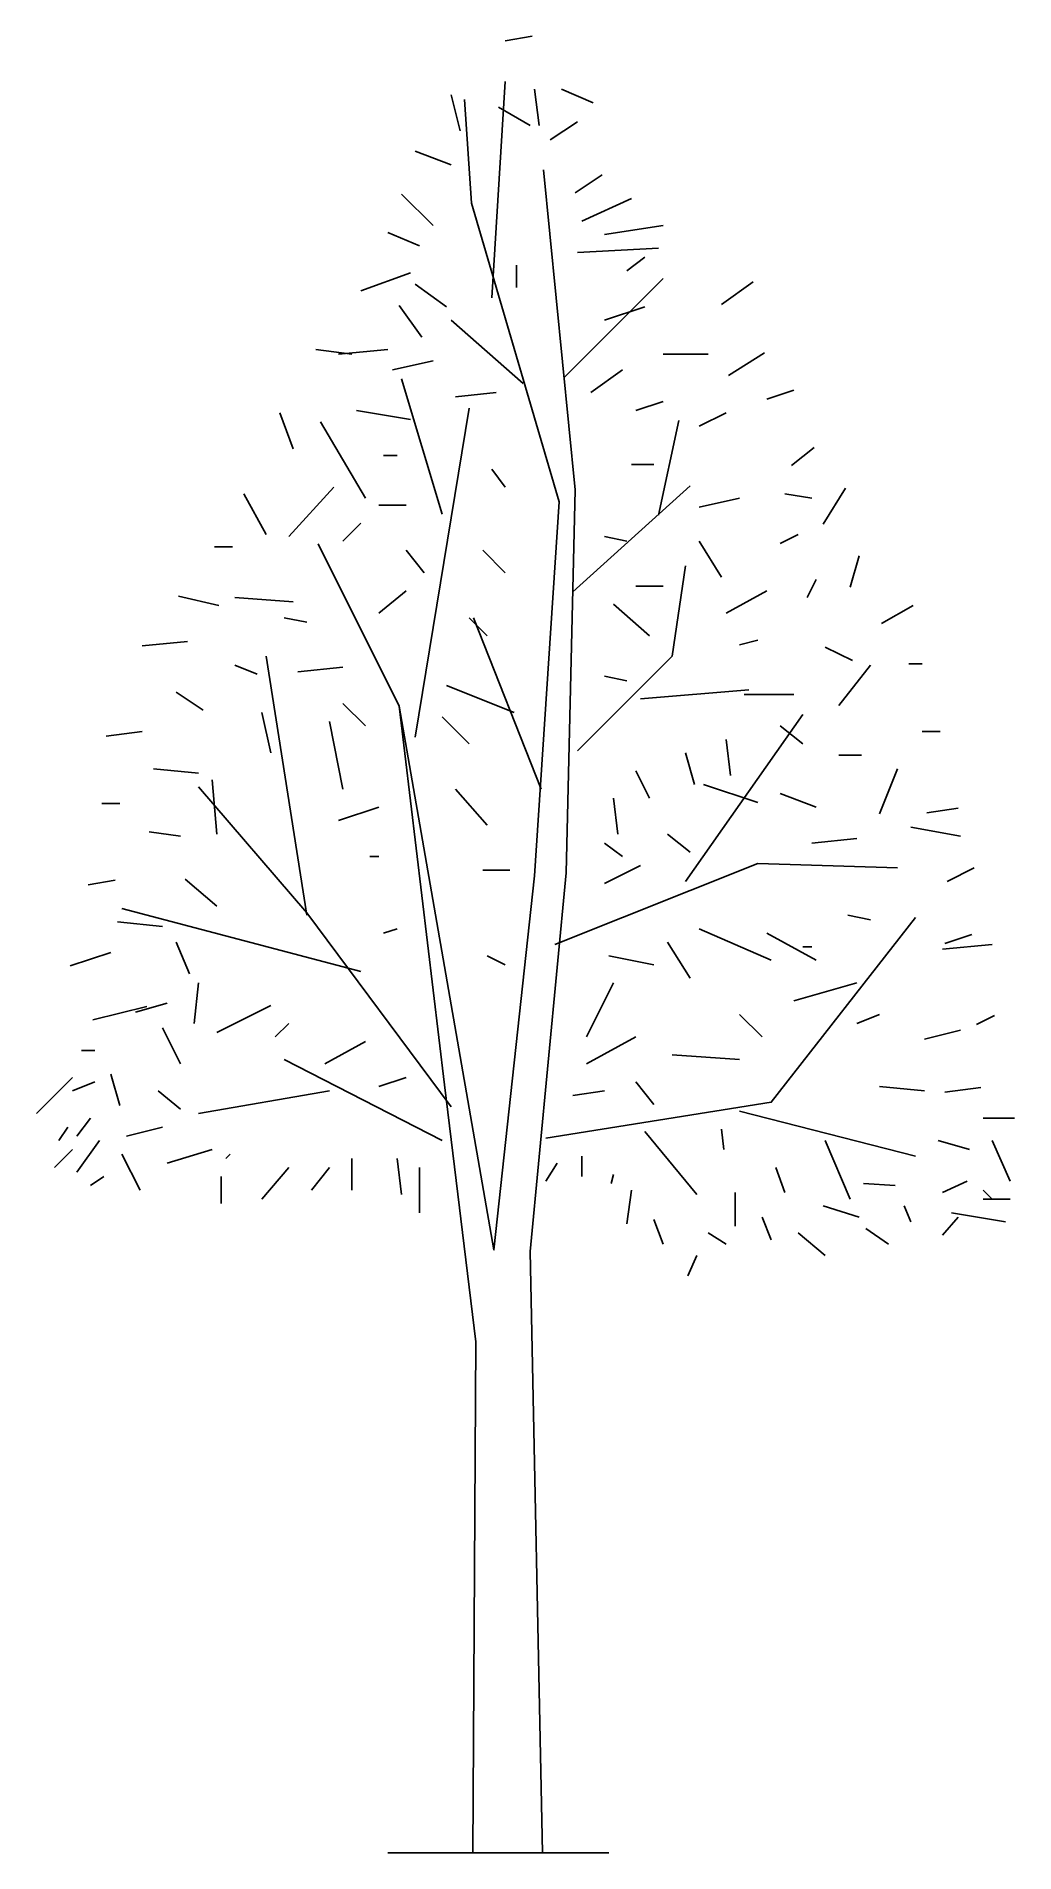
# Model space of a CAD drawing. Extents: x 5195 to 7886, y 188 to 5185.
import ezdxf

# ---------------------------------------------------------------- set-up
doc = ezdxf.new("R2010")
doc.units = 0
doc.header["$MEASUREMENT"] = 0
doc.layers.get('0').update_dxf_attribs({"linetype": 'CONTINUOUS'})

msp = doc.modelspace()

# ---------------------------------------------------------------- linework, layer by layer
at = {"color": 7, "linetype": 'Continuous'}
for p, q in [((6484.749359, 5172.268578), (6559.134401, 5184.666085)), ((6447.556838, 4465.610675), (6484.749359, 5060.691014)), ((6360.774288, 4924.318436), (6335.979274, 5023.498493)), ((6577.728428, 4939.81591), (6565.330921, 5038.995966)), ((6639.715963, 5038.995966), (6726.498513, 5001.803445)), ((6466.150864, 4989.405938), (6552.933414, 4939.81591)), ((6608.724429, 4899.523422), (6683.109472, 4949.113451)), ((6236.798487, 4868.529534), (6335.978544, 4831.337012)), ((6751.293527, 4803.443332), (6676.908484, 4753.853304)), ((6286.389246, 4663.970788), (6199.606696, 4750.753337)), ((6695.506979, 4676.368295), (6831.879557, 4738.35583)), ((6757.494514, 4639.175774), (6918.662106, 4663.970788)), ((6162.413445, 4645.374406), (6249.195994, 4608.181885)), ((6906.264599, 4601.983253), (6683.109472, 4589.585746)), ((6515.740893, 4555.493191), (6515.740893, 4493.505655)), ((6819.48205, 4539.995717), (6869.072078, 4577.188239)), ((6088.028402, 4484.206815), (6224.40098, 4533.796843)), ((6323.581767, 4440.815661), (6236.799217, 4502.803196)), ((6645.916318, 4245.554851), (6918.661477, 4518.30001)), ((7079.828968, 4447.014293), (7166.611517, 4509.001829)), ((6193.405709, 4443.915627), (6255.393244, 4357.133077)), ((6534.339387, 4230.058041), (6335.979274, 4403.62314)), ((6757.494514, 4403.62314), (6869.072078, 4440.815661)), ((5964.053332, 4323.039223), (6063.233388, 4310.641716)), ((6026.040867, 4310.641716), (6162.413445, 4323.039223)), ((6918.661376, 4310.641716), (7042.636447, 4310.641716)), ((7098.425374, 4251.753956), (7197.605431, 4313.741492)), ((6174.811682, 4267.250562), (6286.389246, 4292.045576)), ((6720.301993, 4205.263026), (6807.084543, 4267.250562)), ((6311.184468, 3870.530236), (6199.606904, 4242.455448)), ((6348.376781, 4192.865519), (6459.954345, 4205.263026)), ((7203.804038, 4186.666645), (7278.189081, 4211.461659)), ((5864.873275, 4149.474124), (5902.065796, 4050.294067)), ((6224.40171, 4130.877984), (6075.631626, 4155.672998)), ((6236.799898, 3256.853473), (6385.569983, 4161.871489)), ((6844.277064, 4155.672998), (6918.662106, 4180.468012)), ((7017.841432, 4112.281603), (7092.226475, 4149.474124)), ((5976.450839, 4124.67911), (6100.425909, 3913.921489)), ((6906.26397, 3867.430881), (6962.052753, 4127.778533)), ((7271.990473, 4003.803815), (7333.978008, 4053.393843)), ((6187.209189, 4031.697928), (6150.016668, 4031.697928)), ((6831.879557, 4006.902913), (6893.867092, 4006.902913)), ((6447.556838, 3994.505406), (6484.749359, 3944.915378)), ((6670.711333, 3656.673258), (6993.046521, 3948.014678)), ((5765.693219, 3926.318996), (5827.680754, 3814.741433)), ((5889.66902, 3808.5428), (6013.64409, 3944.915378)), ((7017.841432, 3889.126475), (7129.418996, 3913.921489)), ((7253.394067, 3926.318996), (7327.779109, 3913.921489)), ((7358.773023, 3842.636223), (7420.760558, 3941.81628)), ((6212.004203, 3895.32535), (6137.619161, 3895.32535)), ((6038.439104, 3796.145293), (6088.029133, 3845.735322)), ((6757.494514, 3808.5428), (6819.48205, 3796.145293)), ((7240.99656, 3789.946419), (7290.586588, 3814.741433)), ((5685.109568, 3780.648688), (5734.699597, 3780.648688)), ((6261.594232, 3709.362744), (6212.004203, 3771.350279)), ((6422.761823, 3771.350279), (6484.749359, 3709.362744)), ((7017.842163, 3796.145293), (7079.829698, 3696.965237)), ((7433.158065, 3669.071124), (7457.953079, 3755.853674)), ((6137.619161, 3597.78518), (6212.004203, 3659.772716)), ((6844.277064, 3672.170223), (6918.662106, 3672.170223)), ((7092.227205, 3597.78518), (7203.804769, 3659.772716)), ((7315.381602, 3641.176334), (7340.176616, 3690.766362)), ((5585.929512, 3644.27611), (5697.507076, 3619.481096)), ((5740.898204, 3641.176334), (5902.065796, 3628.778827)), ((6782.289528, 3622.580194), (6881.469585, 3535.797645)), ((7519.940614, 3569.891068), (7606.723164, 3619.481096)), ((5939.259048, 3572.990166), (5877.271512, 3585.387673)), ((6385.569302, 3585.387673), (6435.15933, 3535.797645)), ((6583.929415, 3114.282405), (6397.966809, 3585.387673)), ((5486.749455, 3507.903532), (5610.724526, 3520.301039)), ((7129.419726, 3511.002631), (7179.009755, 3523.400138)), ((7364.97163, 3504.803756), (7439.356673, 3467.611235)), ((5740.898204, 3455.213728), (5802.88574, 3430.418714)), ((5939.259256, 2767.152107), (5827.680754, 3480.008742)), ((6038.439104, 3449.015095), (5914.464034, 3436.617588)), ((7402.164151, 3343.636164), (7488.946701, 3455.213728)), ((7594.325657, 3458.313504), (7631.518178, 3458.313504)), ((6509.544373, 3325.040025), (6323.581767, 3399.425067)), ((6757.494514, 3424.220081), (6819.48205, 3411.822574)), ((5579.730613, 3380.828686), (5654.115655, 3331.238657)), ((6100.42664, 3287.847504), (6038.439104, 3349.835039)), ((6856.674779, 3362.232446), (7154.214948, 3387.02746)), ((7141.817233, 3374.630053), (7278.189811, 3374.630053)), ((5840.078991, 3213.462461), (5815.283977, 3325.040025)), ((6001.246583, 3300.245011), (6038.439104, 3114.282405)), ((6311.18426, 3312.642518), (6385.569302, 3238.257475)), ((6980.650322, 2860.133247), (7302.984095, 3318.84115)), ((5387.569399, 3259.953391), (5486.749455, 3272.350898)), ((7092.227205, 3250.654982), (7104.624712, 3151.474926)), ((7240.99729, 3287.847504), (7302.984825, 3238.257475)), ((7631.518178, 3272.350898), (7681.108206, 3272.350898)), ((6980.649641, 3213.462461), (7005.444656, 3126.679912)), ((7402.164151, 3207.263587), (7464.151687, 3207.263587)), ((5517.743077, 3170.071065), (5641.718148, 3157.673558)), ((6844.277064, 3163.872433), (6881.469585, 3089.48739)), ((7513.741715, 3046.095995), (7563.331743, 3170.071065)), ((5691.308906, 2990.307334), (5678.911399, 3139.077419)), ((6348.376781, 3114.282405), (6435.15933, 3015.102348)), ((7030.23967, 3126.679912), (7179.009755, 3077.089883)), ((7240.99729, 3101.884897), (7340.177346, 3064.692376)), ((5375.171892, 3073.990785), (5424.76192, 3073.990785)), ((6026.041597, 3027.499855), (6137.619161, 3064.692376)), ((6782.289528, 3089.48739), (6794.687035, 2990.307334)), ((7643.915685, 3049.195771), (7730.698235, 3061.593278)), ((7600.524265, 3008.903474), (7736.896842, 2984.108459)), ((5505.34557, 2996.505966), (5592.12812, 2984.108459)), ((6757.494514, 2965.51232), (6807.084543, 2928.319799)), ((6931.059613, 2990.307334), (6993.047149, 2940.717306)), ((7327.779839, 2965.51232), (7451.75491, 2977.909827)), ((6112.824147, 2928.319799), (6137.619161, 2928.319799)), ((6757.494514, 2853.934756), (6856.674571, 2903.524784)), ((5337.979371, 2850.835658), (5412.364413, 2863.233165)), ((5691.308906, 2791.947221), (5604.526357, 2866.332263)), ((6422.761823, 2891.127277), (6497.146866, 2891.127277)), ((7699.704321, 2860.133389), (7774.089364, 2897.32591)), ((5418.563021, 2748.555825), (5542.538091, 2736.158318)), ((6088.029813, 2612.183105), (5430.960528, 2785.748346)), ((7426.959896, 2767.152207), (7488.947431, 2754.7547)), ((6150.016668, 2717.562178), (6187.209189, 2729.959685)), ((7216.202276, 2643.177136), (7017.842163, 2729.959685)), ((7340.177346, 2643.177136), (7203.804769, 2717.562178)), ((7693.505713, 2689.668066), (7767.890756, 2714.46308)), ((5288.389342, 2627.68053), (5399.966906, 2664.873052)), ((5616.923864, 2605.984615), (5579.731343, 2692.767164)), ((6435.15933, 2655.574643), (6484.749359, 2630.779629)), ((6893.867092, 2630.779629), (6769.892021, 2655.574643)), ((6993.047149, 2593.587108), (6931.059613, 2692.767164)), ((7302.984825, 2680.369657), (7327.779839, 2680.369657)), ((7687.306814, 2674.170783), (7823.679392, 2686.56829)), ((5629.321371, 2469.612037), (5641.718878, 2581.189601)), ((6782.289528, 2581.189601), (6707.904486, 2432.419516)), ((7278.189811, 2531.599572), (7451.75491, 2581.189601)), ((5350.376878, 2478.910446), (5499.146962, 2516.102967)), ((5468.153049, 2500.605684), (5554.935598, 2525.400698)), ((5691.308906, 2444.817023), (5840.078991, 2519.202065)), ((5592.12885, 2358.034473), (5542.538822, 2457.21453)), ((5852.476498, 2432.419516), (5889.66902, 2469.612037)), ((7129.419726, 2494.407051), (7191.407262, 2432.419516)), ((7451.75491, 2469.612037), (7513.742445, 2494.407051)), ((7637.716786, 2426.220641), (7736.896842, 2451.015655)), ((7780.288263, 2466.512939), (7829.878291, 2491.307953)), ((5988.849076, 2358.034473), (6100.42664, 2420.022009)), ((6844.277064, 2432.419516), (6707.904486, 2358.034473)), ((5319.378904, 2395.22766), (5356.571425, 2395.22766)), ((6311.184468, 2147.276753), (5877.27172, 2370.43188)), ((6943.45712, 2382.829488), (7129.419726, 2370.431981)), ((5294.58389, 2320.842617), (5195.403833, 2221.662561)), ((5356.572188, 2308.444812), (5294.584653, 2283.649798)), ((5399.966906, 2330.140361), (5424.76192, 2243.357811)), ((6137.619161, 2296.046938), (6212.004203, 2320.841952)), ((6844.277064, 2308.444445), (6893.867092, 2246.45691)), ((5592.12885, 2234.059403), (5530.141315, 2283.649431)), ((6001.246791, 2283.649331), (5641.719086, 2221.661796)), ((6670.711965, 2271.251924), (6757.494514, 2283.649431)), ((7513.742445, 2296.046938), (7637.717516, 2283.649431)), ((7693.505713, 2280.550333), (7792.68577, 2292.94784)), ((5344.174681, 2209.264755), (5306.98216, 2159.674727)), ((7129.420407, 2227.860386), (7612.923183, 2103.885316)), ((7798.88108, 2209.264755), (7885.66363, 2209.264755)), ((5282.186383, 2184.470039), (5257.391369, 2147.277518)), ((5542.538822, 2184.469374), (5443.358765, 2159.67436)), ((6869.06977, 2172.07246), (7011.641102, 1998.507361)), ((7079.827391, 2178.271213), (7086.026144, 2122.482431)), ((5294.58389, 2122.482504), (5244.993861, 2072.892476)), ((5368.969695, 2147.27722), (5306.98216, 2060.494671)), ((5430.95723, 2110.084699), (5480.547259, 2010.904642)), ((5678.911399, 2122.481839), (5554.936329, 2085.289318)), ((5728.501428, 2110.084332), (5716.103921, 2097.686825)), ((6695.504672, 2103.886171), (6695.504672, 2048.097389)), ((7364.970053, 2147.277446), (7433.156342, 1986.109854)), ((7674.910037, 2147.276853), (7761.692587, 2122.481839)), ((7823.676094, 2147.27722), (7873.266123, 2035.699657)), ((5889.66902, 2072.891811), (5815.283977, 1986.109261)), ((6001.246583, 2072.891811), (5951.656555, 2010.904276)), ((6063.234118, 2097.686825), (6063.234118, 2010.904276)), ((6187.209189, 2097.686825), (6199.606696, 1998.506768)), ((6249.196724, 2072.891811), (6249.196724, 1948.91674)), ((6627.318383, 2085.28991), (6596.324615, 2035.699882)), ((6782.287221, 2054.296143), (6776.088467, 2029.501128)), ((7228.597475, 2072.892403), (7253.39249, 2004.706114)), ((5381.366439, 2048.097462), (5344.173918, 2023.302448)), ((5703.701623, 2048.097462), (5703.701623, 1973.712419)), ((6831.877249, 2010.904868), (6819.479742, 1917.923565)), ((7117.019912, 2004.706114), (7117.019912, 1911.724811)), ((7470.348863, 2029.501128), (7557.131413, 2023.302375)), ((7687.305237, 2004.706114), (7755.491526, 2035.699882)), ((7798.880317, 2010.90494), (7823.675331, 1986.109926)), ((7358.7713, 1967.513593), (7457.951356, 1936.519825)), ((7581.925203, 1967.513613), (7600.521463, 1924.122339)), ((7712.097768, 1948.917405), (7860.867853, 1924.122391)), ((7798.88108, 1986.109628), (7873.266123, 1986.109628)), ((6893.864785, 1930.321072), (6918.659799, 1862.134783)), ((7191.40373, 1936.519846), (7216.198744, 1874.53231)), ((7476.546393, 1905.526078), (7538.533928, 1862.134803)), ((7687.305237, 1886.929797), (7730.696512, 1936.519825)), ((7042.633645, 1893.128571), (7092.223674, 1862.134803)), ((7290.585011, 1893.128551), (7364.970053, 1831.141015)), ((7011.641102, 1831.141015), (6986.846088, 1775.352234)), ((6162.408444, 188.470988), (6769.88629, 188.470988))]:
    msp.add_line(p, q, dxfattribs=at)
at = {"color": 7, "linetype": 'Continuous', "flags": 128}
for points in [[(6193.409104, 3342.086531), (6453.756644, 1846.637064), (6565.334216, 2875.630223), (6633.520509, 3904.623382), (6391.768849, 4725.958064), (6373.172588, 5011.100742)], [(6587.029969, 188.470988), (6552.936834, 1841.98807), (6652.116897, 2883.378737), (6676.911913, 3937.166912), (6590.129358, 4817.389975)], [(6395.849774, 188.470988), (6404.166738, 1594.037911), (6317.384183, 2300.695864), (6193.409104, 3342.086531), (5970.253961, 3788.396816)], [(6683.110152, 3219.660952), (6943.457801, 3480.0086), (6980.650322, 3727.958742)], [(6335.979955, 2240.257893), (5939.259728, 2773.350697), (5641.718148, 3120.481037)], [(6621.122617, 2686.568148), (7179.010435, 2909.723275), (7563.331743, 2897.32591)], [(6596.327603, 2153.475344), (7216.202956, 2252.655401), (7612.921772, 2760.953332)]]:
    msp.add_lwpolyline(points, dxfattribs=at)

doc.saveas('drawing.dxf')
